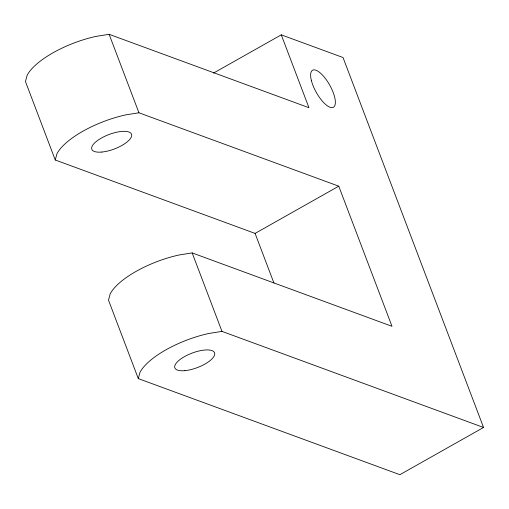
<?xml version="1.0" encoding="UTF-8"?>
<svg xmlns="http://www.w3.org/2000/svg" width="509" height="509" viewBox="0 0 509 509"><rect width="100%" height="100%" fill="white"/><g stroke="black" fill="none" stroke-linecap="round" stroke-linejoin="round"><path stroke-width="0.76" d="M273.957 283.087L255.085 233.408L55.258 160.004L56.976 153.699A59.852 21.741 -20.8 0 1 125.761 114.875L138.938 112.775L338.759 186.179L391.994 326.314L192.167 252.909L178.99 255.009A59.852 21.741 -20.8 0 0 110.205 293.827L108.487 300.132L138.295 378.607L399.877 474.693L483.55 427.471L343.021 57.523L281.273 34.841L213.5 73.092M138.295 378.607L140.013 372.302A59.852 21.741 -20.8 0 1 208.798 333.478L221.975 331.378L483.55 427.471M255.085 233.408L338.759 186.179M281.273 34.841L308.95 107.711L109.123 34.307L95.953 36.406A59.852 21.741 -20.8 0 0 27.168 75.224L25.45 81.529L55.258 160.004M109.123 34.307L138.938 112.775M192.167 252.909L221.975 331.378M101.819 152.051A21.238 7.711 -20.8 0 0 131.71 135.184A21.238 7.711 -20.8 0 0 101.482 138.003A21.238 7.711 -20.8 0 0 101.819 152.051M184.856 370.654A21.238 7.711 -20.8 0 0 214.753 353.787A21.238 7.711 -20.8 0 0 184.525 356.605A21.238 7.711 -20.8 0 0 184.856 370.654M311.343 80.352A21.238 7.635 60.6 0 0 332.428 107.59A21.238 7.635 60.6 0 0 325.245 78.322A21.238 7.635 60.6 0 0 311.343 80.352"/></g></svg>
